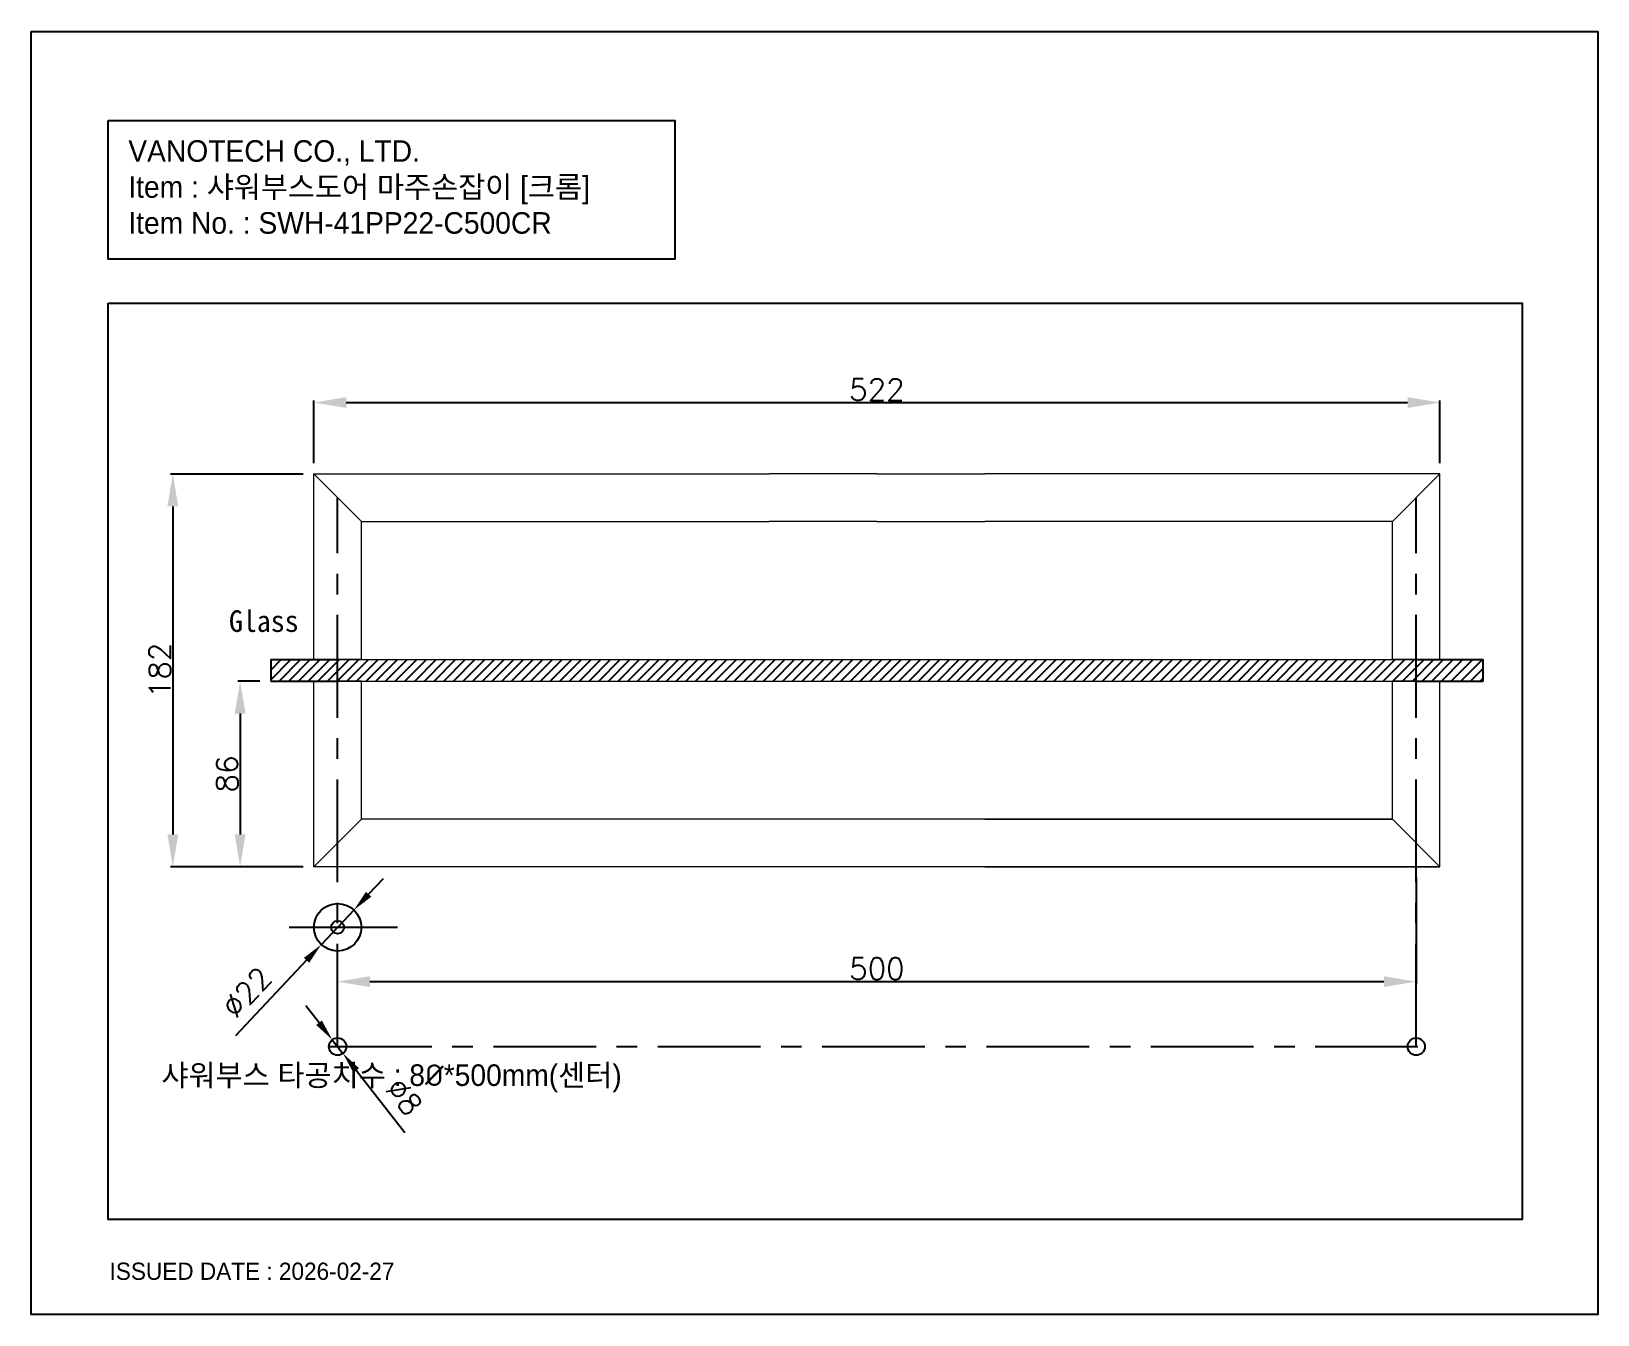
# Model space of a CAD drawing. Header units: millimetres. Extents: x 3185 to 3911, y -510 to 85.
import ezdxf

# ---------------------------------------------------------------- set-up
doc = ezdxf.new("R2010")
doc.units = ezdxf.units.MM
doc.header["$LTSCALE"] = 0.5
doc.linetypes.add('CENTER', pattern=[50.8, 31.75, -6.35, 6.35, -6.35])
doc.styles.get("Standard").update_dxf_attribs({"font": 'txt.shx', "bigfont": 'whgtxt.shx'})
doc.styles.add('스타일', font='', dxfattribs={"height": 20})
doc.styles.get('스타일').set_extended_font_data('Gulim')
doc.dimstyles.new('ISO-25', dxfattribs={"dimtxt": 10, "dimasz": 10, "dimexe": 3, "dimexo": 3, "dimgap": 5, "dimtad": 2, "dimtxsty": 'Standard', "dimcen": 2.5, "dimadec": 0, "dimazin": 0, "dimtfac": 1, "dimtmove": 0, "dimatfit": 3, "dimfxl": 1, "dimarcsym": 0})

# ---------------------------------------------------------------- blocks, each defined once
blk = doc.blocks.new('*D180')
at = {"color": 0, "lineweight": -2}
for p, q in [((3340.92, -315.15), (3347.78, -307.87)), ((3334.07, -322.43), (3318.99, -338.45)), ((3312.14, -345.73), (3279.15, -380.78))]:
    blk.add_line(p, q, dxfattribs=at)
at = {"color": 0}
for points in [[(3339.71, -314.01), (3342.14, -316.29), (3334.07, -322.43)], [(3313.35, -346.87), (3310.93, -344.59), (3318.99, -338.45)]]:
    blk.add_solid(points, dxfattribs=at)
at = {"layer": 'Defpoints', "color": 0}
for p in [(3334.07, -322.43), (3318.99, -338.45)]:
    blk.add_point(p, dxfattribs=at)
at = {"color": 0, "insert": (3284.44, -360.58), "char_height": 10, "attachment_point": 5, "rotation": 46.73667}
blk.add_mtext('∅22', dxfattribs=at)
blk = doc.blocks.new('*D181')
at = {"color": 0, "lineweight": -2, "transparency": 16777216}
for p, q in [((3315.53, -115.38), (3315.53, -86.27)), ((3837.53, -115.38), (3837.53, -86.27)), ((3330.53, -87.27), (3822.53, -87.27))]:
    blk.add_line(p, q, dxfattribs=at)
at = {"color": 0, "transparency": 16777216}
for points in [[(3330.53, -84.77), (3330.53, -89.77), (3315.53, -87.27)], [(3822.53, -84.77), (3822.53, -89.77), (3837.53, -87.27)]]:
    blk.add_solid(points, dxfattribs=at)
at = {"layer": 'Defpoints', "color": 0, "transparency": 16777216}
for p in [(3837.53, -87.27), (3315.53, -120.38), (3837.53, -120.38)]:
    blk.add_point(p, dxfattribs=at)
at = {"color": 7, "transparency": 16777216, "insert": (3576.53, -81.27), "char_height": 10, "attachment_point": 5}
blk.add_mtext('522', dxfattribs=at)
blk = doc.blocks.new('*D182')
at = {"color": 0, "lineweight": -2}
for p, q in [((3826.53, -307.38), (3826.53, -356.63)), ((3326.53, -380.73), (3326.53, -354.63)), ((3341.53, -355.63), (3811.53, -355.63))]:
    blk.add_line(p, q, dxfattribs=at)
at = {"color": 0}
for points in [[(3341.53, -353.13), (3341.53, -358.13), (3326.53, -355.63)], [(3811.53, -358.13), (3811.53, -353.13), (3826.53, -355.63)]]:
    blk.add_solid(points, dxfattribs=at)
at = {"layer": 'Defpoints', "color": 0}
for p in [(3826.53, -302.38), (3826.53, -355.63), (3326.53, -385.73)]:
    blk.add_point(p, dxfattribs=at)
at = {"color": 7, "insert": (3576.53, -349.63), "char_height": 10, "attachment_point": 5}
blk.add_mtext('500', dxfattribs=at)
blk = doc.blocks.new('*D183')
at = {"color": 0, "lineweight": -2}
for p, q in [((3290.43, -216.38), (3280.34, -216.38)), ((3281.34, -231.38), (3281.34, -287.38)), ((3310.53, -302.38), (3280.34, -302.38))]:
    blk.add_line(p, q, dxfattribs=at)
at = {"color": 0}
for points in [[(3283.84, -231.38), (3278.84, -231.38), (3281.34, -216.38)], [(3278.84, -287.38), (3283.84, -287.38), (3281.34, -302.38)]]:
    blk.add_solid(points, dxfattribs=at)
at = {"layer": 'Defpoints', "color": 0}
for p in [(3295.43, -216.38), (3281.34, -302.38), (3315.53, -302.38)]:
    blk.add_point(p, dxfattribs=at)
at = {"color": 7, "insert": (3275.34, -259.38), "char_height": 10, "attachment_point": 5, "rotation": 90}
blk.add_mtext('86', dxfattribs=at)
blk = doc.blocks.new('*D184')
at = {"color": 0, "lineweight": -2, "transparency": 16777216}
for p, q in [((3310.53, -120.38), (3249.14, -120.38)), ((3250.14, -135.38), (3250.14, -287.38)), ((3310.53, -302.38), (3249.14, -302.38))]:
    blk.add_line(p, q, dxfattribs=at)
at = {"color": 0, "transparency": 16777216}
for points in [[(3247.64, -135.38), (3252.64, -135.38), (3250.14, -120.38)], [(3247.64, -287.38), (3252.64, -287.38), (3250.14, -302.38)]]:
    blk.add_solid(points, dxfattribs=at)
at = {"layer": 'Defpoints', "color": 0, "transparency": 16777216}
for p in [(3315.53, -120.38), (3250.14, -302.38), (3315.53, -302.38)]:
    blk.add_point(p, dxfattribs=at)
at = {"color": 7, "transparency": 16777216, "insert": (3244.14, -211.38), "char_height": 10, "attachment_point": 5, "rotation": 90}
blk.add_mtext('182', dxfattribs=at)
blk = doc.blocks.new('*D185')
at = {"color": 0, "lineweight": -2}
for p, q in [((3317.92, -374.69), (3311.77, -366.8)), ((3324.07, -382.57), (3328.99, -388.88)), ((3357.7, -425.67), (3335.14, -396.76))]:
    blk.add_line(p, q, dxfattribs=at)
at = {"color": 0}
for points in [[(3316.6, -375.71), (3319.23, -373.66), (3324.07, -382.57)], [(3336.46, -395.74), (3333.83, -397.79), (3328.99, -388.88)]]:
    blk.add_solid(points, dxfattribs=at)
at = {"layer": 'Defpoints', "color": 0}
for p in [(3324.07, -382.57), (3328.99, -388.88)]:
    blk.add_point(p, dxfattribs=at)
at = {"color": 0, "insert": (3357.38, -409.01), "char_height": 10, "attachment_point": 5, "rotation": 307.96404}
blk.add_mtext('∅8', dxfattribs=at)

msp = doc.modelspace()

# ---------------------------------------------------------------- hatches: boundary and pattern name
at = {"transparency": 33554687}
h = msp.add_hatch(dxfattribs=at)
h.set_pattern_fill('ANSI31', color=3)
h.paths.add_polyline_path([(3295.531, -206.377), (3295.531, -216.377), (3326.531, -216.377), (3326.531, -206.377), (3295.531, -206.377)], is_closed=False)
h.paths.add_polyline_path([(3326.531, -216.377), (3826.531, -216.377), (3826.531, -206.377), (3326.531, -206.377), (3326.531, -216.377)], is_closed=False)
h.paths.add_polyline_path([(3826.531, -206.377), (3826.531, -216.377), (3857.531, -216.377), (3857.531, -206.377), (3826.531, -206.377)], is_closed=False)

# ---------------------------------------------------------------- linework, layer by layer
at = {"lineweight": 15}
for p, q in [((3315.531, -171.377), (3315.531, -120.377)), ((3315.531, -171.377), (3315.531, -120.377)), ((3315.531, -206.377), (3315.531, -120.377)), ((3315.531, -120.377), (3508.531, -120.377)), ((3315.531, -120.377), (3526.531, -120.377)), ((3315.531, -120.377), (3526.531, -120.377)), ((3337.531, -142.377), (3315.531, -120.377)), ((3576.531, -120.377), (3526.531, -120.377)), ((3576.531, -120.377), (3571.531, -120.377)), ((3576.531, -120.377), (3581.531, -120.377)), ((3576.531, -120.377), (3626.531, -120.377)), ((3837.531, -120.377), (3626.531, -120.377)), ((3837.531, -120.377), (3626.531, -120.377)), ((3837.531, -120.377), (3644.531, -120.377)), ((3815.531, -142.377), (3837.531, -120.377)), ((3837.531, -171.377), (3837.531, -120.377)), ((3837.531, -171.377), (3837.531, -120.377)), ((3837.531, -206.377), (3837.531, -120.377)), ((3337.531, -206.377), (3337.531, -142.377)), ((3337.531, -142.377), (3508.531, -142.377)), ((3337.531, -142.377), (3526.531, -142.377)), ((3337.531, -142.377), (3526.531, -142.377)), ((3576.531, -142.377), (3526.531, -142.377)), ((3576.531, -142.377), (3571.531, -142.377)), ((3576.531, -142.377), (3581.531, -142.377)), ((3576.531, -142.377), (3626.531, -142.377)), ((3815.531, -142.377), (3626.531, -142.377)), ((3815.531, -142.377), (3626.531, -142.377)), ((3815.531, -142.377), (3644.531, -142.377)), ((3815.531, -206.377), (3815.531, -142.377)), ((3326.531, -206.377), (3315.531, -206.377)), ((3315.531, -206.377), (3326.531, -206.377)), ((3337.531, -206.377), (3326.531, -206.377)), ((3326.531, -206.377), (3337.531, -206.377)), ((3326.531, -206.377), (3826.531, -206.377)), ((3815.531, -206.377), (3826.531, -206.377)), ((3826.531, -206.377), (3815.531, -206.377)), ((3826.531, -206.377), (3837.531, -206.377)), ((3837.531, -206.377), (3826.531, -206.377)), ((3315.531, -216.377), (3326.531, -216.377)), ((3326.531, -216.377), (3315.531, -216.377)), ((3315.531, -302.377), (3315.531, -216.377)), ((3326.531, -216.377), (3337.531, -216.377)), ((3337.531, -216.377), (3326.531, -216.377)), ((3326.531, -216.377), (3826.531, -216.377)), ((3337.531, -280.377), (3337.531, -216.377)), ((3826.531, -216.377), (3815.531, -216.377)), ((3815.531, -216.377), (3826.531, -216.377)), ((3815.531, -280.377), (3815.531, -216.377)), ((3837.531, -216.377), (3826.531, -216.377)), ((3826.531, -216.377), (3837.531, -216.377)), ((3837.531, -302.377), (3837.531, -216.377)), ((3337.531, -280.377), (3315.531, -302.377)), ((3815.531, -280.377), (3337.531, -280.377)), ((3626.531, -280.377), (3815.531, -280.377)), ((3815.531, -280.377), (3837.531, -302.377)), ((3837.531, -302.377), (3315.531, -302.377)), ((3626.531, -302.377), (3837.531, -302.377))]:
    msp.add_line(p, q, dxfattribs=at)
at = {"color": 1, "linetype": 'CENTER', "ltscale": 3}
for p, q in [((3326.531, -385.725), (3326.531, -131.377)), ((3826.531, -385.725), (3826.531, -131.377)), ((3322.531, -385.725), (3830.531, -385.725))]:
    msp.add_line(p, q, dxfattribs=at)
for p, q in [((3295.531, -206.377), (3326.531, -206.377)), ((3295.531, -206.377), (3295.531, -216.377)), ((3826.531, -206.377), (3857.531, -206.377)), ((3857.531, -216.377), (3857.531, -206.377)), ((3295.531, -216.377), (3326.531, -216.377)), ((3826.531, -216.377), (3857.531, -216.377))]:
    msp.add_line(p, q)
at = {"color": 1, "linetype": 'CENTER'}
msp.add_line((3304.056, -330.44), (3349.006, -330.44), dxfattribs=at)
at = {"color": 5}
msp.add_line((3310.965, -330.44), (3354.233, -330.44), dxfattribs=at)
at = {"color": 3}
for points in [[(3184.549, 84.759), (3910.646, 84.759), (3910.646, -509.958), (3184.549, -509.958)], [(3220.135, 43.49), (3482.878, 43.49), (3482.878, -20.886), (3220.135, -20.886)]]:
    msp.add_lwpolyline(points, close=True, dxfattribs=at)
at = {"color": 6}
msp.add_lwpolyline([(3220.135, -41.169), (3875.683, -41.169), (3875.683, -465.827), (3220.135, -465.827)], close=True, dxfattribs=at)
msp.add_circle((3326.531, -330.44), 11)
msp.add_circle((3326.531, -330.44), 3, dxfattribs=at)
at = {"color": 3}
for centre in [(3326.531, -385.725), (3826.531, -385.725)]:
    msp.add_circle(centre, 4, dxfattribs=at)

# ---------------------------------------------------------------- texts
at = {"color": 3, "insert": (3229.49, 34.306), "char_height": 10, "width": 363.40321, "attachment_point": 1, "style": '스타일'}
msp.add_mtext('\\pxt4;{\\C6;VANOTECH CO., LTD.\\P\\ptz;\\C256;Item : 샤워부스도어 마주손잡이 [크롬]\\PItem No. : SWH-41PP22-C500CR}', dxfattribs=at)
at = {"color": 5, "insert": (3276.164, -183.547), "char_height": 10, "width": 61.39526, "attachment_point": 1}
msp.add_mtext('{\\fGulimChe|b0|i0|c129|p49;\\C256;Glass}', dxfattribs=at)
at = {"ltscale": 0.4, "insert": (3458.229, -393.97), "char_height": 10, "attachment_point": 3}
msp.add_mtext('\\pxql;{\\fGulim|b0|i0|c129|p50;샤워부스 타공치수 : 8\\fISOCPEUR|b0|i0|c0|p34;%%C\\fGulim|b0|i0|c129|p50;*500mm(센터)}', dxfattribs=at)
at = {"insert": (3220.822, -485.832), "char_height": 8, "attachment_point": 1}
msp.add_mtext_dynamic_manual_height_columns('{\\fGulim|b0|i0|c129|p50;ISSUED DATE : 2026-02-27}', width=235.70668, gutter_width=12.5, heights=[0], dxfattribs=at)

# ---------------------------------------------------------------- dimensions: what is measured, and where the dimension line sits
at = {"color": 5}
for base, p1, p2, picture, middle in [((3837.531, -87.265), (3315.531, -120.377), (3837.531, -120.377), '*D181', (3576.531, -87.265)), ((3826.531, -355.626), (3326.531, -385.725), (3826.531, -302.377), '*D182', (3576.531, -355.626))]:
    dim = msp.add_linear_dim(base=base, p1=p1, p2=p2, dimstyle='ISO-25', override={"dimasz": 15, "dimexe": 1, "dimexo": 5, "dimgap": 1, "dimclrt": 7}, dxfattribs=at)
    dim.commit()
    dim.dimension.update_dxf_attribs({"geometry": picture, "text_midpoint": middle, "dimtype": 160})
dim = msp.add_linear_dim(base=(3250.139, -302.377), p1=(3315.531, -120.377), p2=(3315.531, -302.377), angle=90, dimstyle='ISO-25', override={"dimasz": 15, "dimexe": 1, "dimexo": 5, "dimgap": 1, "dimclrt": 7}, dxfattribs=at)
dim.commit()
dim.dimension.update_dxf_attribs({"geometry": '*D184', "text_midpoint": (3244.139, -211.377)})
dim = msp.add_linear_dim(base=(3281.337, -302.377), p1=(3295.434, -216.377), p2=(3315.531, -302.377), angle=90, dimstyle='ISO-25', override={"dimasz": 15, "dimexe": 1, "dimexo": 5, "dimgap": 1, "dimclrt": 7}, dxfattribs=at)
dim.commit()
dim.dimension.update_dxf_attribs({"geometry": '*D183', "text_midpoint": (3281.337, -259.377), "dimtype": 160})
dim = msp.add_diameter_dim_2p(p1=(3334.07, -322.43), p2=(3318.992, -338.451), dimstyle='ISO-25', dxfattribs=at)
dim.commit()
dim.dimension.update_dxf_attribs({"geometry": '*D180', "text_midpoint": (3291.718, -367.431), "dimtype": 163})
dim = msp.add_diameter_dim_2p(p1=(3324.071, -382.572), p2=(3328.992, -388.879), dimstyle='ISO-25', dxfattribs=at)
dim.commit()
dim.dimension.update_dxf_attribs({"geometry": '*D185', "text_midpoint": (3357.381, -409.007)})

doc.saveas('drawing.dxf')
